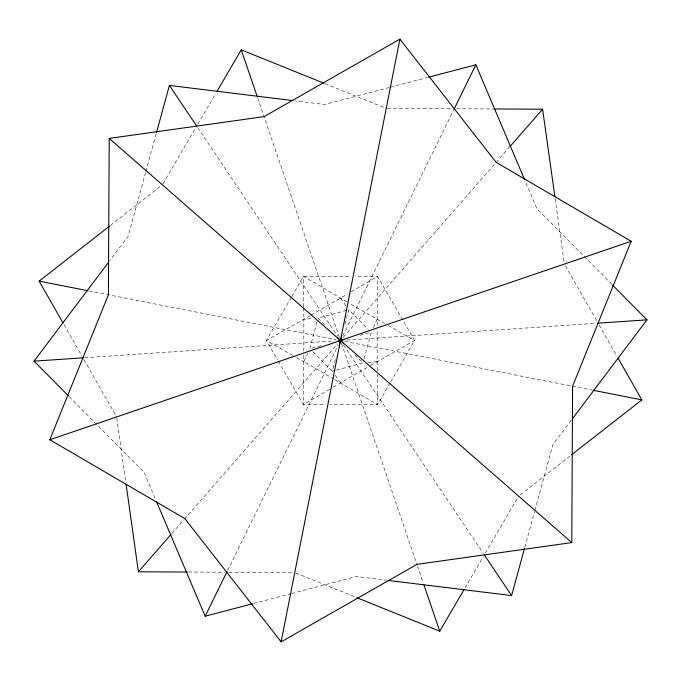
<?xml version="1.0" encoding="UTF-8"?>
<svg xmlns="http://www.w3.org/2000/svg" width="681" height="681" viewBox="0 0 681 681"><rect width="100%" height="100%" fill="white"/><g stroke="black" fill="none" stroke-linecap="round" stroke-linejoin="round"><path stroke-width="0.51" stroke-dasharray="3.4 2.55" d="M303.828 355.32L303.445 404.676L325.68 404.676M377.172 325.68L377.555 276.324L355.32 276.324M316.946 322.13L309.821 348.723L323.117 345.156M335.35 370.353L332.277 371.179L336.116 356.861M344.884 324.139L348.723 309.821L368.183 329.289M364.054 358.87L371.179 332.277L357.883 335.844M145.547 172.642L128.156 236.256L109.59 260.891M145.828 171.612L156.213 133.646M524.787 547.354L534.611 511.44M534.891 510.409L552.844 444.744L571.41 420.109M334.082 379.138L303.828 361.671L307.684 353.345M373.316 327.655L377.172 319.329L348.749 302.917M227.548 570.576L338.168 345.25M342.832 335.75L453.452 110.424M291.272 297.41L266.39 340.5L277.507 359.755M291.8 296.49L303.445 276.324L351.09 276.324M390.256 382.671L377.555 404.676L329.91 404.676M390.783 381.76L414.61 340.5L403.492 321.245M162.904 183.93L195.634 127.9M197.788 124.231L216.03 92.999M464.97 588.001L483.212 556.769M485.366 553.1L518.633 496.151M171.85 533.504L183.7 519.943M184.398 519.152L337.716 343.692M343.284 337.308L509.15 147.496M110.399 225.454L162.367 184.849M520.31 494.84L570.601 455.546M311.157 315.09L347.727 293.894M351.345 291.766L377.555 276.324L402.965 320.325M329.655 389.234L303.445 404.676L278.035 360.675M333.273 387.106L369.843 365.91M292.873 355.473L266.39 340.5L310.247 315.618M370.753 365.382L414.61 340.5L388.127 325.527M346.672 310.366L318.044 318.044L326.276 326.276M336.371 370.081L362.956 362.956L354.724 354.724M389.421 87.466L324.607 104.482L295.043 100.848M390.451 87.202L427.498 77.481M253.502 603.519L290.549 593.798M291.579 593.534L356.393 576.518L385.957 580.152M303.828 351.09L303.828 319.329L312.962 318.504M368.038 362.496L377.172 361.671L377.172 329.91M84.776 357.721L334.158 340.926M346.842 340.074L596.224 323.279M387.293 108.415L452.184 108.747M456.44 108.773L492.601 108.96M188.399 572.04L224.56 572.227M228.816 572.253L293.707 572.585M89.032 290.949L336.346 339.683M344.654 341.317L591.968 390.051M325.084 83.703L386.229 108.407M295.75 572.993L355.916 597.297M377.172 319.329L384.476 323.458M296.524 357.542L303.828 361.671M303.717 306.739L303.445 276.324L347.838 302.39M335.001 379.675L377.555 404.676L377.283 374.261M312.817 351.711L332.277 371.179M611.776 284.326L536.951 208.726L525.315 181.308M69.224 396.674L144.049 472.273L155.685 499.692M340.5 298.15L345.786 305.658M335.214 375.342L340.5 382.85M197.72 127.645L337.546 336.099M343.454 344.901L483.28 553.355M565.417 265.905L597.041 321.347M599.152 325.041L617.071 356.452M63.929 324.548L81.848 355.959M83.959 359.653L116.638 416.942M257.673 97.945L339.47 337.495M341.53 343.505L417.164 565.017M417.504 566.013L423.327 583.055M555.185 198.75L564.217 263.011M116.783 417.989L125.815 482.25M377.172 361.671L377.274 373.214M303.726 307.786L303.828 319.329"/><path stroke-width="1.02" d="M109.215 138.405L108.407 294.771L49.832 439.747L184.849 518.633L281.117 641.851L416.942 564.362L571.785 542.595L572.593 386.229L631.168 241.253L496.151 162.367L399.883 39.149L264.058 116.638L109.215 138.405L571.785 542.595M281.117 641.851L399.883 39.149M339.402 344.595L341.598 336.405M156.494 132.625L169.399 85.423L292.932 100.592M388.068 580.408L511.601 595.577L524.506 548.375M252.481 603.792L205.151 616.211L227.088 571.529M453.912 109.471L475.849 64.789L428.519 77.208M217.103 91.169L241.253 49.832L324.096 83.303M356.904 597.697L439.747 631.168L463.897 589.831M68.475 395.916L34.05 361.143L108.305 262.594M572.695 418.406L646.95 319.857L612.525 285.084M187.335 572.04L138.405 571.785L171.152 534.304M509.848 146.696L542.595 109.215L493.665 108.96M62.873 322.7L39.149 281.117L109.564 226.109M571.436 454.891L641.851 399.883L618.127 358.3M49.832 439.747L631.168 241.253M337.435 341.326L344.595 339.402M34.05 361.143L83.712 357.797M597.288 323.203L646.95 319.857M39.149 281.117L87.994 290.744M593.006 390.256L641.851 399.883M337.504 337.504L343.496 343.496M169.399 85.423L196.545 125.883M484.455 555.117L511.601 595.577M475.849 64.789L524.481 179.35M156.519 501.65L205.151 616.211M241.253 49.832L256.992 95.936M424.008 585.064L439.747 631.168M542.595 109.215L554.887 196.647M126.113 484.353L138.405 571.785"/></g></svg>
